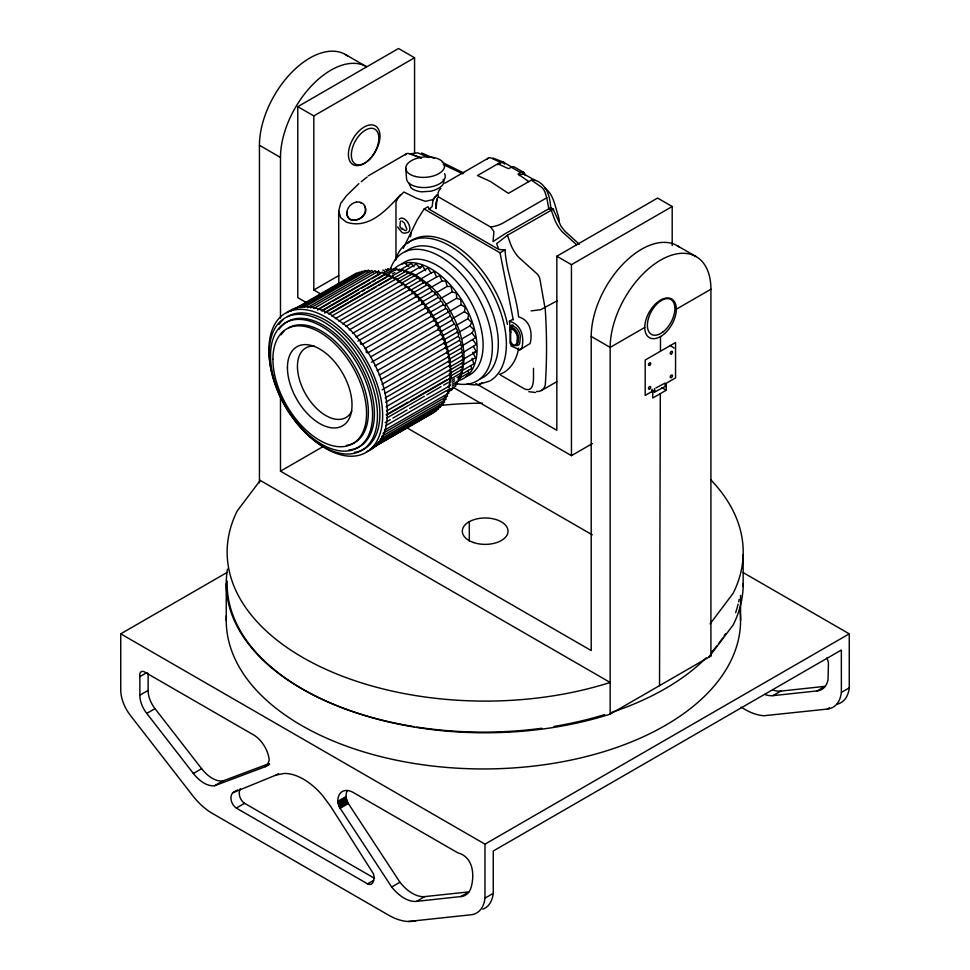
<?xml version="1.0" encoding="UTF-8"?>
<svg xmlns="http://www.w3.org/2000/svg" width="970" height="970" viewBox="0 0 970 970"><rect width="100%" height="100%" fill="white"/><g stroke="black" fill="none" stroke-linecap="round" stroke-linejoin="round"><path stroke-width="1.45" d="M652.046 389.2L652.046 391.504L654.641 390.134M655.878 387.939L665.105 383.089L665.093 386.521L654.568 392.074L654.568 388.643M659.527 685.632L660.303 393.65M660.437 351.261L660.534 336.554M533.536 368.309C532.966 374.335 536.095 393.796 524.418 388.849L500.641 375.123M371.413 362.259L435.87 325.047L436.197 322.331L433.687 320.5L433.36 317.517L430.935 316.487L367.775 352.947M374.881 366.029L438.04 329.57L438.367 326.878L435.87 325.047M377.136 370.722L440.283 334.262L440.635 331.461L438.04 329.57M380.604 379.719L443.763 343.259L444.733 341.113L442.393 338.639L442.708 336.02L440.283 334.262M511.493 342.361L511.057 345.89L519.702 349.879L530.154 343.538C532.688 333.025 530.493 320.221 518.598 316.875C516.319 294.152 506.291 272.618 505.055 249.92L498.81 249.472L429.225 209.302L428.025 206.719L424.108 208.974L417.112 220.069L403.241 248.356M518.586 348.036C517.095 358.949 510.414 371.025 499.38 374.396M347.296 211.86C344.726 227.865 372.213 218.129 364.368 205.701M452.978 318.33L464.424 311.722L465.236 307.441L461.053 304.701L460.774 299.706L456.664 298.275L445.218 304.883M456.349 325.35L467.795 318.742L468.607 314.462L464.424 311.722M444.769 344.083L458.289 336.275L458.677 334.347L457.076 332.225L457.464 330.285L455.864 328.151L455.754 325.871L452.02 320.136L451.923 317.881L450.104 316.147L449.995 313.88L448.176 312.134L447.582 309.685L445.666 308.46L445.072 306.023L443.169 304.798L442.575 302.361L440.659 301.149L440.065 298.699L438.149 297.475L437.106 295.013L435.227 294.383L434.184 291.934L432.317 291.315L418.81 299.112M448.831 355.372L461.114 348.279L461.975 346.799L460.701 344.411L461.089 342.471L459.489 340.337L459.877 338.409L458.289 336.275M410.455 236.777L411.413 232.509M338.833 283.567L338.688 211.048L340.688 203.385L346.375 195.831L358.888 183.597M437.179 199.008L435.833 203.336L435.991 208.647L437.118 198.704L438.452 196.898A12.598 9.373 22 0 1 440.841 188.459M447.582 392.911L448.176 391.152M514.621 345.575L510.644 343.271L510.644 326.49L514.355 328.83A7.869 4.547 60 0 1 518.513 337.172L518.077 342.604L516.355 345.575L513.76 345.393L510.099 343.283L510.099 327.836L510.644 326.49L513.009 325.12M371.716 278.766L380.737 273.552L378.482 271.163L377.536 273.237L375.123 270.691L310.679 307.89M381.974 384.314L445.133 347.854L446.091 345.72L443.763 343.259M382.095 389.819L446.539 352.619L447.546 350.4L445.133 347.854M384.714 393.529L447.873 357.069L448.807 354.996L446.539 352.619M458.47 332.48L469.916 325.871L471.772 322.598L467.795 318.742M461.865 338.87L472.026 333.001L473.893 329.727L469.916 325.871M240.342 788.634C237.698 793.496 240.111 800.347 244.585 803.305L374.565 878.347M450.068 366.915L462.35 359.821L463.211 358.354L461.938 355.966L462.799 354.499L461.526 352.122L462.387 350.655L461.114 348.279M710.125 623.831L733.174 593.252A258.032 148.968 0 0 0 710.913 479.956M708.9 657.139L733.174 624.935A258.032 148.968 0 0 0 743.202 583.503M429.225 209.302L432.208 206.464L432.753 201.566L434.56 197.504L437.397 194.812L432.596 199.699L425.333 201.311L416.445 198.219L403.872 192.024L397.955 198.05L395.978 202.124L395.978 259.717M267.271 765.366L269.211 760.14A22.104 12.768 60 0 0 253.667 734.969L143.693 671.482A7.481 4.316 60 0 0 139.838 676.648L139.898 696.775A20.14 11.628 60 0 0 145.621 711.907L193.357 773.454A28.688 16.563 60 0 0 214.612 785.724L265.271 766.7L269.624 763.996M387.006 275.08L396.645 268.86L398.512 270.4L399.555 269.151L401.434 270.691L402.865 270.036L404.575 272.024L405.993 271.37L407.703 273.346L409.122 272.703L410.819 274.68L412.25 274.025L413.96 276.013L415.669 276.001L417.1 278.305L418.797 278.293L420.216 280.585L421.926 280.572L423.344 282.864L425.054 282.852L426.485 285.144L428.364 285.774L432.317 291.315M425.563 270.703L422.411 265.683L420.071 268.363L416.312 264.046L403.593 271.382M400.707 194.521C386.945 209.484 369.206 229.72 346.375 222.154L340.688 217.632L338.688 211.048M378.603 285.568L391.492 278.123L389.419 275.092L387.83 276.571L385.83 273.637L384.29 275.068L382.277 272.121L317.833 309.333M391.492 278.123L392.983 276.753L394.923 279.59L396.936 278.972L398.476 282.185L400.477 281.567L402.016 284.756L404.09 284.125L405.678 287.435L407.618 286.841L409.11 289.933L411.45 290.163L412.42 293.437L414.76 293.667L415.718 296.917L418.131 297.147L419.137 300.518L421.392 300.736L422.326 303.889L424.848 304.956L425.175 308.048L427.673 309.115L428 312.195L430.595 313.298L430.935 316.487M385.175 397.906L448.334 361.446L449.886 360.015L447.873 357.069M385.648 402.259L448.807 365.799L450.335 364.368L448.334 361.446M386.133 406.769L449.28 370.31L450.88 368.83L448.807 365.799M386.581 410.989L449.74 374.529L451.22 373.147L449.28 370.31M232.812 792.72C228.811 797.17 231.733 805.076 236.316 808.083L367.594 883.876C373.705 886.956 375.172 877.51 373.28 873.534L330.782 806.591L322.549 795.497A59.522 34.362 60 0 0 284.343 773.442L276.123 775.03L232.812 792.72L237.541 789.992M515.349 345.405L516.937 342.665L517.337 337.669A7.239 4.183 60 0 0 513.518 329.994L510.099 327.836M361.264 181.717L367.193 177.013M462.581 345.635L475.518 337.705L472.026 333.001M463.308 352.389L476.246 344.471L472.754 339.755M519.702 349.879L521.775 348.363C524.564 337.439 521.69 324.574 509.444 321.252L512.512 319.494L513.288 319.942L500.035 252.818L424.108 208.974M536.592 391.431C540.702 392.232 544.352 388.909 545.273 385.09A600.224 346.545 60 0 0 545.273 309.418L539.878 278.996A6.353 3.662 60 0 0 536.058 272.982L518.429 257.038A24.517 14.162 60 0 1 509.953 242.27L507.443 235.249L553.142 209.18L561.024 226.228L564.855 231.163L579.32 244.246M450.88 369.594L463.211 362.295L462.35 359.821M449.643 379.719L461.975 372.419L461.114 369.958L462.387 369.049L461.526 366.587L462.799 365.678L461.938 363.216M507.443 235.249L496.628 243.652L498.81 249.472M306.956 302.943L297.79 297.657L297.79 106.664L398.524 48.5L414.566 57.751L414.566 153.114M297.79 106.664L313.819 115.927L414.566 57.751M368.345 175.8L406.648 153.684M444.818 183.245L488.601 157.964M497.852 164.706L502.799 161.844L502.799 162.742L503.721 162.22A5.953 3.431 -60 0 0 500.459 162.305L477.482 175.57L490.383 181.463L508.425 193.369L531.402 180.105A5.953 3.431 -60 0 1 534.676 180.02C546.789 184.142 549.978 196.401 550.73 207.701L553.555 209.326M519.253 175.594L522.963 173.448L522.963 174.382L523.885 173.848L523.885 172.478L514.512 167.143A5.953 3.431 -60 0 0 511.251 167.228L508.644 168.731L497.852 163.809M313.819 115.927L313.819 289.981L338.675 275.625M523.885 172.478A5.953 3.431 -60 0 0 520.611 172.563L518.016 174.079L528.808 181.608M290.588 311.176L356.499 273.043L358.172 274.255M296.177 308.63L359.337 272.17M299.027 307.66L362.186 271.2M300.651 307.684L365.096 270.472L367.521 272.243M304.046 307.308L368.491 270.096L370.043 271.745M307.344 307.648L371.801 270.436L373.353 272.073M533.027 180.129L534.676 180.02L533.755 180.541M314.037 308.375L378.482 271.163M317.578 310.012L330.467 302.579M333.049 301.088L369.133 280.245M383.623 273.079L389.77 269.527L387.854 268.557L387.26 270.303L385.345 269.32M321.385 310.849L385.83 273.637M385.32 274.073L391.456 270.533M322.428 310.788L358.512 289.945M361.095 288.466L370.116 283.252M372.686 281.761L375.269 280.269M377.851 278.79L383.004 275.807M324.974 312.304L389.419 275.092M324.671 313.031L347.878 299.645M350.449 298.154L359.47 292.94M362.053 291.449L364.635 289.969M367.206 288.478L386.545 277.311M392.365 273.94L394.826 272.521M399.749 270.145L411.195 263.537L414.02 266.774M390.376 277.068L401.434 270.691M328.539 313.953L392.983 276.753M329.63 313.843L376.033 287.059M393.517 278.402L404.575 272.024M331.764 316.05L394.923 279.59M396.645 279.736L407.703 273.346M409.692 273.019L422.411 265.683M398.537 281.773L410.819 274.68M335.317 318.645L398.476 282.185M531.402 180.105L540.254 186.276A7.481 4.316 60 0 1 545.007 192.278L546.765 197.795L502.981 223.076A12.598 4.232 -15.4 0 1 490.602 227.004L438.452 196.898M401.677 283.107L413.96 276.013M415.184 275.359L427.891 268.011L431.056 273.031L434.208 271.661L436.548 277.044L426.376 282.913M338.857 321.228L402.016 284.756M404.817 285.398L417.1 278.305M342.519 323.895L405.678 287.435M420.883 278.911L431.056 273.031M407.933 287.678L420.216 280.585M345.95 326.393L409.11 289.933M409.837 290.66L423.344 282.864M414.202 292.237L426.485 285.144M349.261 329.897L412.42 293.437M415.887 296.044L429.407 288.236M430.595 287.654L442.029 281.045L445.8 281.07L447.146 286.441L435.712 293.049M352.559 333.377L415.718 296.917M500.035 252.818L505.055 249.92M355.978 336.978L419.137 300.518M421.72 302.179L435.227 294.383M357.882 341.1L422.326 303.889M424.642 305.271L438.149 297.475M440.816 298.445L452.262 291.849L456.385 293.279L456.664 298.275M362.016 344.52L425.175 308.048M427.152 308.945L440.659 301.149M364.853 348.654L428 312.195M429.649 312.607L443.169 304.798M432.147 316.268L445.666 308.46M370.528 356.972L433.687 320.5M434.657 319.942L448.176 312.134M449.607 311.309L461.053 304.701M436.585 323.944L450.104 316.147M475.833 383.514L556.828 430.28L556.828 256.225L657.575 198.062L672.198 206.501L672.198 245.604M438.501 327.945L452.02 320.136M440.428 331.934L453.936 324.138M442.356 335.947L455.864 328.151M379.234 375.099L442.393 338.639M556.828 256.225L571.451 264.664L672.198 206.501M443.557 340.021L457.076 332.225M447.206 347.43L459.489 340.337M447.182 352.219L460.701 344.411M449.243 359.215L461.526 352.122M557.398 300.651L540.678 309.697L531.111 310.885M449.656 363.059L461.938 355.966M463.527 359.094L476.246 351.758L473.481 346.508M462.811 365.023L475.518 357.675L472.754 352.437M280.488 395.384L280.488 471.165L323.665 446.236M449.243 373.68L461.526 366.587M450.056 376.336L461.114 369.958M461.174 371.122L473.893 363.774L472.026 358.354M386.108 414.82L408.018 402.174M410.601 400.683L446.685 379.852M386.836 414.942L451.28 377.742L449.74 374.529M460.326 375.075L471.772 368.467L470.838 365.751M386.933 417.9L424.314 396.318M426.885 394.826L441.071 386.642M443.642 385.151L447.509 382.92M452.117 380.264L454.578 378.846M457.028 377.427L461.089 375.729L460.701 373.341M452.141 382.228L454.603 380.81M458.446 378.821L468.607 372.953L468.207 370.346M385.163 422.593L390.316 419.622M392.899 418.131L407.073 409.946M409.655 408.455L450.395 385.49L448.807 382.18L450.808 381.562L449.268 378.361L451.28 377.742M452.166 384.181L458.677 381.064L458.289 378.676L459.877 378.397L459.489 376.008M452.178 386.145L454.639 384.726M385.999 425.551L446.576 390.57M447.158 391.128L455.754 386.169L455.864 384.023L457.464 383.732L457.076 381.343M447.691 391.492L453.839 387.951M448.237 391.856L451.923 389.734M384.387 430.304L448.843 393.092L447.873 389.831L449.813 389.225L448.322 386.133M383.017 433.323L447.461 396.112L446.818 393.941M381.683 436.451L446.127 399.252L445.133 395.881M380.204 439.361L444.648 402.162L443.714 399.009M378.276 442.235L442.72 405.024L442.502 402.962M479.495 384.205L481.981 382.762M376.093 444.248L440.538 407.036M372.504 447.073L375.087 445.594M378.955 443.351L381.525 441.871M384.108 440.38L386.69 438.889M389.261 437.397L393.129 435.166M395.712 433.687L398.282 432.196M400.865 430.704L420.192 419.537M422.774 418.058L425.357 416.566M427.928 415.075L430.51 413.584M373.935 446.37L438.379 409.158M371.655 448.249L436.112 411.037M370.188 449.183L433.347 412.723M644.747 327.436L610.166 347.393L591.215 336.457A71.234 41.128 -60 0 1 623.843 263.197A71.234 41.128 -60 0 1 679.449 247.156M676.332 309.2L710.913 289.23L710.913 655.975L610.166 714.138A258.032 148.968 0 0 1 227.186 581.139M541.418 390.546L556.877 381.622M416.057 920.663A65.693 37.927 60 0 1 409.825 921.5L407.618 921.452A65.693 37.927 60 0 1 388.63 915.171L212.381 813.418A53.398 30.822 60 0 1 192.606 795.533L130.441 715.484A28.845 16.648 60 0 1 120.729 689.828L120.729 633.834L226.859 572.567M139.838 676.648L146.931 672.562M652.046 391.904L654.507 390.486M666.293 390.195L652.761 398.003L652.761 391.055L645.195 395.421L645.195 360.052L675.556 342.531L675.556 377.9L666.293 383.247L666.293 390.195L661.782 387.588M139.838 695.199L148.119 690.422L148.119 673.301M453.608 387.612L571.451 455.645L592.379 443.569M146.737 713.423L155.006 708.646L201.627 768.677A28.688 16.563 60 0 0 222.882 780.947L269.32 763.511M193.357 773.454L201.627 768.677M214.612 785.724L222.882 780.947M265.271 766.7L269.187 764.421M276.123 775.03L278.487 773.672M236.316 808.083L244.585 803.305M337.803 801.329L337.827 799.741A22.274 12.865 60 0 1 353.48 792.599L457.816 852.836C472.378 856.704 474.548 872.794 471.662 885.307A32.531 18.782 60 0 1 462.314 896.389L416.542 901.372A34.471 19.897 60 0 1 391.686 887.029L339.609 807.464L337.803 801.329L346.072 796.552L346.096 794.963A22.274 12.865 60 0 1 347.26 790.514M337.875 802.166L346.144 797.388L346.072 796.552M338.021 803.027L346.29 798.261L346.144 797.388M338.227 803.912L346.496 799.135L346.29 798.261M338.494 804.809L346.763 800.032L346.496 799.135M338.809 805.694L347.078 800.929L346.763 800.032M339.185 806.591L347.454 801.814L347.078 800.929M339.609 807.464L347.878 802.687L347.454 801.814M340.082 808.325L348.351 803.548L399.955 882.251A34.471 19.897 60 0 0 424.811 896.595L469.019 891.879L460.738 896.644M367.594 883.876L373.498 880.457M391.686 887.029L399.955 882.251M120.729 633.834L484.988 844.143L849.247 633.834L849.271 687.839A41.237 23.801 60 0 1 837.061 704.196M416.542 901.372L424.811 896.595M772.92 695.648L780.814 691.089L825.021 686.36L817.128 690.919L772.92 695.648A34.471 19.897 60 0 1 764.821 694.459M408.491 921.464L470.923 914.795A41.237 23.801 60 0 0 484.988 898.123L493.257 893.346L493.257 851.005L841.354 650.033L841.378 692.398A41.237 23.801 60 0 1 827.301 709.07L764.008 715.727A65.693 37.927 60 0 1 745.021 709.446L741.104 707.191M841.378 692.398L849.271 687.839M827.301 709.07L829.556 707.76M436.548 277.044L439.701 275.662L442.029 281.045M410.237 153.854L417.779 152.86L429.007 157.54M473.918 352.207L476.246 351.758M817.128 690.919L818.692 690.664A32.531 18.782 60 0 0 828.04 679.582L828.441 662.837L827.034 657.781M492.905 158.049L503.721 162.22M535.658 392.486L528.783 391.698M447.146 286.441L450.917 286.477L452.262 291.849M550.73 207.701L504.982 233.819L493.051 241.591L493.9 231.49L490.59 227.004M360.404 202.803L361.058 202.96M421.611 152.969L434.257 158.437M413.85 155.127L421.247 157.928M462.775 173.824L443.241 164.56M500.459 162.305L492.154 158.51A7.481 4.316 60 0 0 487.401 159.019M511.251 167.228L520.611 172.563M442.284 162.39L463.708 172.951M421.101 157.94L408.358 153.478A6.923 4.001 60 0 0 405.496 154.897M382.847 270.096L384.75 271.079M677.205 245.689L696.157 256.626M345.429 54.514L366.478 66.663A71.234 41.128 -60 0 0 311.588 85.748A71.234 41.128 -60 0 0 280.488 157.443L280.488 318.099M502.799 161.844L512.403 167.386M522.963 173.448L533.755 179.68M502.799 162.742L504.461 162.633L504.461 164.136M522.963 174.382L525.049 174.03L525.049 175.521M347.672 55.981A71.234 41.128 -60 0 0 292.067 72.022A71.234 41.128 -60 0 0 259.439 145.294L280.488 157.443M313.819 289.981L321.664 294.504M743.117 572.567L849.247 633.834M406.151 427.382L592.318 534.87M710.125 655.514L710.913 655.975M280.488 471.165L591.215 650.567L591.215 336.457M670.234 345.466L674.126 348.097M652.034 390.425L654.568 392.074M544.97 188.156C553.615 194.267 554.913 206.186 558.162 215.413A19.618 11.325 60 0 1 559.241 221.548M405.727 264.022L408.807 266.52M390.813 268.29L392.692 269.818L393.735 268.581L395.602 270.109M402.041 221.027L404.466 223.173L406.879 229.405M402.041 229.356L399.992 226.786L400.173 223.039A5.699 3.286 60 0 1 400.719 221.014M576.544 244.707L562.212 231.757A24.517 14.162 60 0 1 553.737 216.989L551.227 209.969L548.765 208.55L546.765 197.795M155.006 708.646L153.891 707.13A20.14 11.628 60 0 1 148.167 691.998L148.119 690.422M397.591 227.004L402.041 232.545L404.623 233.237L407.036 232.654A8.002 4.62 60 0 0 408.2 223.052A8.002 4.62 60 0 0 399.313 219.268M347.878 802.687L348.351 803.548M408.685 182.833L411.062 187.901A17.569 9.373 -3.5 0 0 421.707 191.83L430.777 191.223A17.484 7.93 -8.9 0 0 443.193 184.058L443.811 181.814A17.569 9.373 -3.5 0 0 443.217 179.401M509.444 321.252L510.741 332.819M366.151 350.509L366.381 352.631M360.391 342.167L360.622 344.229M405.775 168.137L406.515 178.298A19.412 10.185 -4.2 0 0 428.376 187.283A19.412 10.185 -4.2 0 0 444.612 173.691M743.165 554.791L743.165 586.474M740.559 595.447L740.559 620.485M610.166 714.138L610.166 347.393A71.234 41.128 -60 0 1 660.534 260.154A71.234 41.128 -60 0 1 710.913 289.23M571.451 264.664L571.451 455.645M511.639 327.933L511.639 324.986L515.846 327.642A8.427 4.862 60 0 1 520.296 336.578L519.859 342.107A7.02 4.05 60 0 1 516.101 345.284M484.988 844.143L484.988 898.123M469.31 521.678L469.31 541.224M259.439 145.294L259.439 482.89M226.252 583.661L226.252 620.485M493.257 893.346A41.237 23.801 60 0 1 482.817 909.181M780.814 691.089A34.471 19.897 60 0 1 772.714 689.9M438.937 405.569A258.032 148.968 0 0 1 482.357 403.156M739.116 599.424A257.159 148.471 0 0 1 738.631 601.837M738.085 604.237A257.159 148.471 0 0 1 735.624 612.628M725.536 633.677A257.159 148.471 0 0 1 724.081 635.956M722.565 638.224A257.159 148.471 0 0 1 718.503 643.825M716.769 646.044A257.159 148.471 0 0 1 712.15 651.5M706.111 657.89A257.159 148.471 0 0 1 611.985 712.235M604.625 714.599A257.159 148.471 0 0 1 554.015 726.421M541.806 728.252A257.159 148.471 0 0 1 416.845 727.076M414.141 726.639A257.159 148.471 0 0 1 227.489 569.111M739.698 608.348A257.159 148.471 0 0 1 489.717 768.907A257.159 148.471 0 0 1 226.386 615.623M280.985 334.796A66.215 38.23 60 0 1 283.858 331.388M288.429 327.896A66.215 38.23 60 0 1 358.16 372.674A66.215 38.23 60 0 1 346.448 445.412M393.602 269.611A66.384 38.327 60 0 1 417.064 275.892L429.213 284.756A66.384 38.327 60 0 1 458.458 379.549M279.154 329.218A72.18 41.674 60 0 1 359.446 363.362A72.18 41.674 60 0 1 348.873 449.971M402.15 263.707A65.123 37.6 60 0 1 470.22 300.821A65.123 37.6 60 0 1 465.77 376.712M394.002 269.054A65.123 37.6 60 0 1 463.624 303.222A65.123 37.6 60 0 1 458.398 380.604M390.352 269.163A74.011 42.728 60 0 1 477.034 295.474A74.011 42.728 60 0 1 456.482 383.696M467.043 383.999A80.449 46.451 60 0 0 477.931 384.69L489.704 381.052A80.449 46.451 60 0 0 479.204 272.521A80.449 46.451 60 0 0 395.384 259.863M286.914 312.704A80.449 46.451 60 0 1 289.108 311.115M290.248 310.424A80.449 46.451 60 0 1 330.479 314.401L345.199 325.144A80.449 46.451 60 0 1 386.012 397.93A80.449 46.451 60 0 1 367.048 451.511M351.807 411.086A40.17 23.195 60 0 1 305.768 394.353A40.17 23.195 60 0 1 314.304 346.12M275.989 385.842A80.449 46.451 60 0 1 320.464 314.341A80.449 46.451 60 0 1 379.803 434.536A80.449 46.451 60 0 1 287.86 409.873M285.544 406.03A80.449 46.451 60 0 1 276.511 387.2M405.545 251.703A74.011 42.728 60 0 1 482.381 290.988A74.011 42.728 60 0 1 480.502 378.749M407.885 243.13A80.449 46.451 60 0 1 464.012 251.957A80.449 46.451 60 0 1 507.455 324.356M384.338 274.401A74.593 43.068 60 0 1 397.991 280.209L411.644 290.163A74.593 43.068 60 0 1 449.268 384.945M278.911 324.513A76.521 44.171 60 0 1 282.852 319.991M287.508 316.535A76.521 44.171 60 0 1 368.151 368.442A76.521 44.171 60 0 1 354.329 452.359M406.224 230.557A5.699 3.286 60 0 1 402.186 228.229M260.239 480.417L237.177 510.996A258.032 148.968 0 0 0 324.453 668.669A258.032 148.968 0 0 0 610.166 682.456L260.239 480.417M356.451 202.063L354.038 202.791A10.064 8.112 -43.7 0 0 346.872 212.709L347.114 215A10.306 8.306 -43.7 0 0 355.893 220.141L358.306 219.414A10.064 8.112 -43.7 0 0 365.472 209.496L365.229 207.216A10.306 8.306 -43.7 0 0 356.451 202.075M368.273 160.499A22.322 12.889 -60 0 0 375.354 125.906A22.322 12.889 -60 0 0 348.945 149.331A22.322 12.889 -60 0 0 368.273 160.499M662.68 332.176A19.958 11.216 -61.2 0 0 672.186 300.53A19.958 11.216 -61.2 0 0 648.53 318.087A19.958 11.216 -61.2 0 0 662.68 332.176M366.648 161.82A19.958 11.216 -61.2 0 0 376.154 130.174A19.958 11.216 -61.2 0 0 352.498 147.731A19.958 11.216 -61.2 0 0 366.648 161.82M664.62 333.571A22.322 12.889 -60 0 0 671.701 298.978A22.322 12.889 -60 0 0 645.293 322.404A22.322 12.889 -60 0 0 664.62 333.571M473.396 542.485A22.856 13.192 0 0 0 508.037 531.414A22.856 13.192 0 0 0 474.1 519.629A22.856 13.192 0 0 0 473.396 542.485M649.645 388.994A1.516 0.909 -56.8 0 0 650.518 386.642A1.516 0.909 -56.8 0 0 648.578 387.782A1.516 0.909 -56.8 0 0 649.645 388.994M649.657 365.302A1.516 0.909 -56.8 0 0 650.53 362.95A1.516 0.909 -56.8 0 0 648.59 364.089A1.516 0.909 -56.8 0 0 649.657 365.302M671.41 377.524A1.516 0.909 -56.8 0 0 672.295 375.172A1.516 0.909 -56.8 0 0 670.343 376.311A1.516 0.909 -56.8 0 0 671.41 377.524M671.422 353.82A1.516 0.909 -56.8 0 0 672.295 351.467A1.516 0.909 -56.8 0 0 670.355 352.607A1.516 0.909 -56.8 0 0 671.422 353.82M272.909 359.264A66.215 38.23 60 0 0 343.137 446.636A66.215 38.23 60 0 0 343.137 352.983A66.215 38.23 60 0 0 272.909 359.264M270.509 355.784A72.18 41.674 60 0 0 347.066 451.014A72.18 41.674 60 0 0 347.066 348.945A72.18 41.674 60 0 0 270.509 355.784M269.248 352.959A76.521 44.171 60 0 0 350.412 453.924A76.521 44.171 60 0 0 350.412 345.708A76.521 44.171 60 0 0 269.248 352.959M287.447 367.654A45.651 26.36 60 0 0 335.875 427.891A45.651 26.36 60 0 0 335.875 363.326A45.651 26.36 60 0 0 287.447 367.654M415.427 176.479A19.412 10.185 -4.2 0 0 444.527 166.137A19.412 10.185 -4.2 0 0 415.487 158.789A19.412 10.185 -4.2 0 0 415.427 176.479"/></g></svg>
